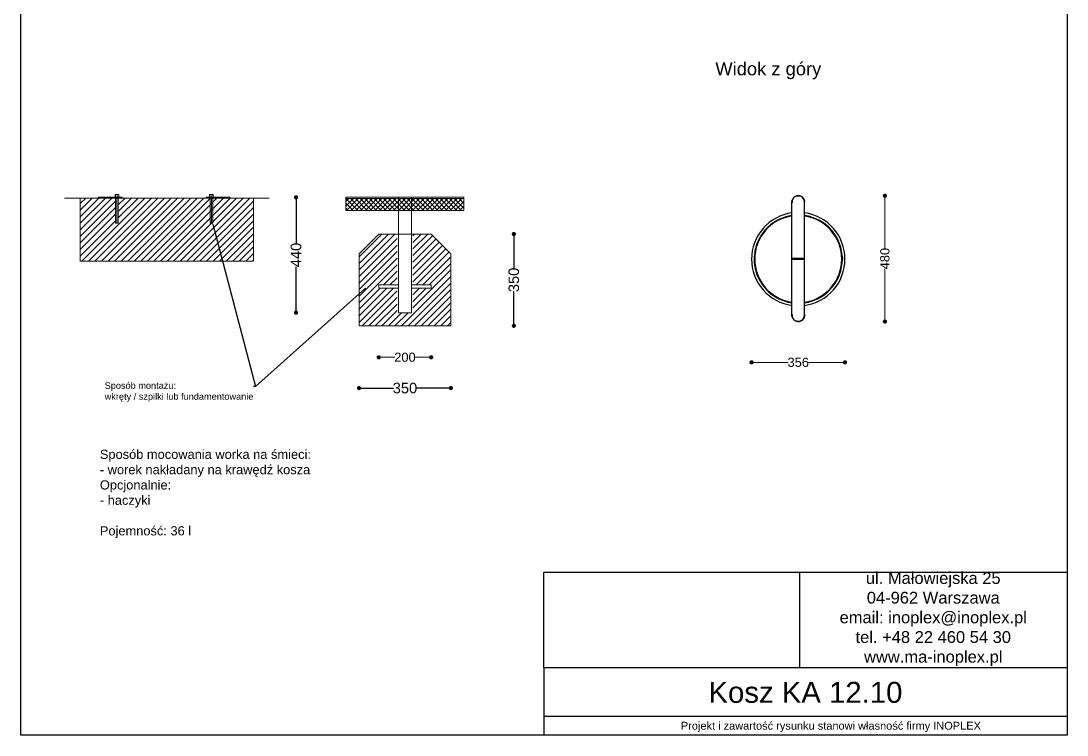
# Model space of a CAD drawing. Header units: millimetres. Extents: x 12069 to 16055, y 15847 to 21295.
# Drawn here: x 12069 to 16055, y 15847 to 18571 of the extents above; entities that cross this region are included whole.
import ezdxf
from ezdxf import colors
from ezdxf.entities.mleader import LeaderData, LeaderLine
from ezdxf.math import Vec2, Vec3

# ---------------------------------------------------------------- set-up
doc = ezdxf.new("R2010")
doc.units = ezdxf.units.MM
doc.header["$LTSCALE"] = 3
doc.layers.add('DomyÅ›lny', color=7, linetype='Continuous')
doc.layers.add('Krawędzie widoczneARTUR', color=7, linetype='Continuous', lineweight=50)
doc.layers.add('stal', color=7, linetype='Continuous', lineweight=20)
doc.styles.get("Standard").update_dxf_attribs({"font": 'arial.ttf'})
doc.dimstyles.new('MATEUSZ', dxfattribs={"dimtxt": 35, "dimasz": 16, "dimexe": 0.18, "dimexo": 0.0625, "dimgap": 0.09, "dimtad": 0, "dimdec": 0, "dimdsep": 46, "dimtxsty": 'Standard', "dimblk": 'DOT', "dimcen": 0.09, "dimse1": 1, "dimse2": 1, "dimadec": 0, "dimazin": 0, "dimtfac": 1, "dimtdec": 0, "dimtofl": 0, "dimtmove": 0, "dimatfit": 3, "dimfxl": 1, "dimtolj": 1, "dimtzin": 0, "dimlwd": 9, "dimlwe": 9, "dimarcsym": 0})
doc.dimstyles.get("Standard").update_dxf_attribs({"dimtxt": 0.18, "dimasz": 0.18, "dimexe": 0.18, "dimexo": 0.0625, "dimgap": 0.09, "dimtad": 0, "dimtih": 1, "dimtoh": 1, "dimdec": 4, "dimzin": 0, "dimdsep": 46, "dimtxsty": 'Standard', "dimcen": 0.09, "dimadec": 0, "dimazin": 0, "dimtfac": 1, "dimtdec": 4, "dimtofl": 0, "dimtmove": 0, "dimatfit": 3, "dimfxl": 1, "dimtolj": 1, "dimtzin": 0, "dimarcsym": 0})
picture_1 = doc.add_image_def('image1.png', size_in_pixel=(179, 67))

# ---------------------------------------------------------------- blocks, each defined once
blk = doc.blocks.new('_Dot')
at = {"color": 0, "linetype": 'ByBlock', "lineweight": -2}
blk.add_line((-0.5, 0), (-1, 0), dxfattribs=at)
at = {"color": 0, "linetype": 'ByBlock', "const_width": 0.5}
blk.add_lwpolyline([(-0.25, 0, 1), (0.25, 0, 1)], format="xyb", close=True, dxfattribs=at)
blk = doc.blocks.new('*D15')
at = {"color": 0, "lineweight": -2, "transparency": 16777216}
for p, q in [((13372.9, 17170.9), (13487.7, 17170.9)), ((13690.9, 17170.9), (13576, 17170.9))]:
    blk.add_line(p, q, dxfattribs=at)
at = {"layer": 'Defpoints', "color": 0, "transparency": 16777216}
for p in [(13356.9, 17408.4), (13706.9, 17408.4), (13706.9, 17170.9)]:
    blk.add_point(p, dxfattribs=at)
at = {"color": 0, "lineweight": -2, "transparency": 16777216, "xscale": 16, "yscale": 16, "zscale": 16, "rotation": 180}
blk.add_blockref('_Dot', (13356.9, 17170.9), dxfattribs=at)
at = {"color": 0, "lineweight": -2, "transparency": 16777216, "xscale": 16, "yscale": 16, "zscale": 16}
blk.add_blockref('_Dot', (13706.9, 17170.9), dxfattribs=at)
at = {"color": 0, "lineweight": 15, "transparency": 16777216, "insert": (13531.9, 17170.9), "char_height": 40, "attachment_point": 5}
blk.add_mtext('\\A1;350', dxfattribs=at)
blk = doc.blocks.new('*D16')
at = {"color": 0, "lineweight": -2, "transparency": 16777216}
for p, q in [((13946.9, 17742.4), (13946.9, 17627.6)), ((13946.9, 17424.4), (13946.9, 17539.2))]:
    blk.add_line(p, q, dxfattribs=at)
at = {"layer": 'Defpoints', "color": 0, "transparency": 16777216}
for p in [(13946.9, 17758.4), (13946.9, 17758.4), (13706.9, 17408.4)]:
    blk.add_point(p, dxfattribs=at)
at = {"color": 0, "lineweight": -2, "transparency": 16777216, "xscale": 16, "yscale": 16, "zscale": 16}
for p, rotation in [((13946.9, 17758.4), 90), ((13946.9, 17408.4), 270)]:
    blk.add_blockref('_Dot', p, dxfattribs=dict(at, rotation=rotation))
at = {"color": 0, "lineweight": 15, "transparency": 16777216, "insert": (13946.9, 17583.4), "char_height": 40, "attachment_point": 5, "rotation": 90}
blk.add_mtext('\\A1;350', dxfattribs=at)
blk = doc.blocks.new('*D17')
at = {"color": 0, "lineweight": -2, "transparency": 16777216}
for p, q in [((13116.9, 17882.4), (13116.9, 17723.5)), ((13116.9, 17474.4), (13116.9, 17633.4))]:
    blk.add_line(p, q, dxfattribs=at)
at = {"layer": 'Defpoints', "color": 0, "transparency": 16777216}
for p in [(13556.9, 17898.4), (13116.9, 17458.4), (13554.4, 17458.4)]:
    blk.add_point(p, dxfattribs=at)
at = {"color": 0, "lineweight": -2, "transparency": 16777216, "xscale": 16, "yscale": 16, "zscale": 16}
for p, rotation in [((13116.9, 17898.4), 90), ((13116.9, 17458.4), 270)]:
    blk.add_blockref('_Dot', p, dxfattribs=dict(at, rotation=rotation))
at = {"color": 0, "lineweight": 15, "transparency": 16777216, "insert": (13116.9, 17678.4), "char_height": 40, "attachment_point": 5, "rotation": 90}
blk.add_mtext('\\A1;440', dxfattribs=at)
blk = doc.blocks.new('*D18')
at = {"color": 0, "lineweight": 9, "transparency": 16777216}
for p, q in [((13447.9, 17288.4), (13492.9, 17288.4)), ((13615.9, 17288.4), (13570.8, 17288.4))]:
    blk.add_line(p, q, dxfattribs=at)
at = {"layer": 'Defpoints', "color": 0, "transparency": 16777216}
for p in [(13431.9, 17552.4), (13631.9, 17552.4), (13631.9, 17288.4)]:
    blk.add_point(p, dxfattribs=at)
at = {"color": 0, "lineweight": 9, "transparency": 16777216, "xscale": 16, "yscale": 16, "zscale": 16, "rotation": 180}
blk.add_blockref('_Dot', (13431.9, 17288.4), dxfattribs=at)
at = {"color": 0, "lineweight": 9, "transparency": 16777216, "xscale": 16, "yscale": 16, "zscale": 16}
blk.add_blockref('_Dot', (13631.9, 17288.4), dxfattribs=at)
at = {"color": 0, "transparency": 16777216, "insert": (13531.9, 17288.4), "char_height": 35, "attachment_point": 5}
blk.add_mtext('\\A1;200', dxfattribs=at)
blk = doc.blocks.new('*D22')
at = {"color": 0, "lineweight": 9, "transparency": 16777216}
for p, q in [((15360.8, 17888.6), (15360.8, 17704.1)), ((15360.8, 17440.8), (15360.8, 17625.3))]:
    blk.add_line(p, q, dxfattribs=at)
at = {"layer": 'Defpoints', "color": 0, "transparency": 16777216}
for p in [(15033, 17904.6), (15033, 17424.8), (15360.8, 17424.8)]:
    blk.add_point(p, dxfattribs=at)
at = {"color": 0, "lineweight": 9, "transparency": 16777216, "xscale": 16, "yscale": 16, "zscale": 16}
for p, rotation in [((15360.8, 17904.6), 90), ((15360.8, 17424.8), 270)]:
    blk.add_blockref('_Dot', p, dxfattribs=dict(at, rotation=rotation))
at = {"color": 0, "transparency": 16777216, "insert": (15360.8, 17664.7), "char_height": 35, "attachment_point": 5, "rotation": 90}
blk.add_mtext('\\A1;480', dxfattribs=at)
blk = doc.blocks.new('*D23')
at = {"color": 0, "lineweight": 9, "transparency": 16777216}
for p, q in [((14868.7, 17269), (14992, 17269)), ((15192.7, 17269), (15069.4, 17269))]:
    blk.add_line(p, q, dxfattribs=at)
at = {"layer": 'Defpoints', "color": 0, "transparency": 16777216}
for p in [(14852.7, 17662.7), (15208.7, 17662.7), (14852.7, 17269)]:
    blk.add_point(p, dxfattribs=at)
at = {"color": 0, "lineweight": 9, "transparency": 16777216, "xscale": 16, "yscale": 16, "zscale": 16, "rotation": 180}
blk.add_blockref('_Dot', (14852.7, 17269), dxfattribs=at)
at = {"color": 0, "lineweight": 9, "transparency": 16777216, "xscale": 16, "yscale": 16, "zscale": 16}
blk.add_blockref('_Dot', (15208.7, 17269), dxfattribs=at)
at = {"color": 0, "transparency": 16777216, "insert": (15030.7, 17269), "char_height": 35, "attachment_point": 5}
blk.add_mtext('\\A1;356', dxfattribs=at)

msp = doc.modelspace()

# ---------------------------------------------------------------- hatches: boundary and pattern name
at = {"lineweight": 9}
h = msp.add_hatch(dxfattribs=at)
h.set_pattern_fill('JIS_WOOD', color=256, scale=25)
h.set_pattern_definition([(45, (9852.543, 15932.447), (-12.5, 12.5), [])])
h.paths.add_polyline_path([(12809.1, 17895.4), (12794.4, 17895.4), (12454.4, 17895.4), (12439.7, 17895.4), (12439.7, 17799.4), (12429.4, 17799.4), (12429.4, 17895.4), (12374.4, 17895.4), (12294.4, 17895.4), (12294.4, 17655.4), (12954.4, 17655.4), (12954.4, 17895.4), (12874.4, 17895.4), (12819.4, 17895.4), (12819.4, 17895.5), (12809.1, 17895.4)])
h = msp.add_hatch(dxfattribs=at)
h.set_pattern_fill('ANSI37', color=256, scale=4)
h.set_pattern_definition([(45, (11417.766, 15741.467), (-8.980256, 8.980256), []), (135, (11417.766, 15741.467), (-8.980256, -8.980256), [])])
h.paths.add_polyline_path([(13506.9, 17893.4), (13306.9, 17893.4), (13306.9, 17848.4), (13506.9, 17848.4)])
h.paths.add_polyline_path([(13556.9, 17893.4), (13506.9, 17893.4), (13506.9, 17848.4), (13556.9, 17848.4)])
h.paths.add_polyline_path([(13756.9, 17893.4), (13556.9, 17893.4), (13556.9, 17848.4), (13756.9, 17848.4)])
h = msp.add_hatch(dxfattribs=at)
h.set_pattern_fill('JIS_WOOD', color=256, scale=25)
h.set_pattern_definition([(45, (-3487.147, 5327.442), (-12.5, 12.5), [])])
h.paths.add_polyline_path([(13501.9, 17758.4), (13431.9, 17758.4), (13356.9, 17683.4), (13356.9, 17408.4), (13556.9, 17408.4), (13706.9, 17408.4), (13706.9, 17683.4), (13631.9, 17758.4), (13561.9, 17758.4), (13561.9, 17564.4), (13631.9, 17564.4), (13631.9, 17552.4), (13561.9, 17552.4), (13561.9, 17458.4), (13501.9, 17458.4), (13501.9, 17552.4), (13431.9, 17552.4), (13431.9, 17564.4), (13501.9, 17564.4)])

# ---------------------------------------------------------------- linework, layer by layer
for p, q in [((12374.4, 17895.4), (12234.4, 17895.4)), ((12374.4, 17895.4), (12294.4, 17895.4)), ((12294.4, 17895.4), (12294.4, 17655.4)), ((12414.4, 17898.4), (12364.4, 17898.4)), ((12364.4, 17898.4), (12364.4, 17895.4)), ((12374.4, 17898.4), (12414.4, 17898.4)), ((12374.4, 17898.4), (12454.4, 17898.4)), ((12454.4, 17895.4), (12374.4, 17895.4)), ((12454.4, 17898.4), (12454.4, 17895.4)), ((12454.4, 17898.4), (12454.4, 17895.4)), ((12454.4, 17895.4), (12794.4, 17895.4)), ((12814.4, 17898.4), (12774.4, 17898.4)), ((12774.4, 17898.4), (12774.4, 17895.4)), ((12864.4, 17898.4), (12784.4, 17898.4)), ((12784.4, 17895.4), (12864.4, 17895.4)), ((12854.4, 17898.4), (12804.4, 17898.4)), ((12824.4, 17898.4), (12864.4, 17898.4)), ((12864.4, 17895.4), (12864.4, 17898.4)), ((12864.4, 17895.4), (13014.4, 17895.4)), ((12874.4, 17895.4), (12954.4, 17895.4)), ((12954.4, 17895.4), (12954.4, 17655.4)), ((13506.9, 17898.4), (13306.9, 17898.4)), ((13306.9, 17898.4), (13306.9, 17848.4)), ((13306.9, 17898.4), (13306.9, 17893.4)), ((13306.9, 17893.4), (13756.9, 17893.4)), ((13561.9, 17898.4), (13501.9, 17898.4)), ((13556.9, 17898.4), (13506.9, 17898.4)), ((13506.9, 17898.4), (13556.9, 17898.4)), ((13506.9, 17898.4), (13506.9, 17458.4)), ((13556.9, 17898.4), (13756.9, 17898.4)), ((13556.9, 17898.4), (13556.9, 17458.4)), ((13756.9, 17898.4), (13756.9, 17848.4)), ((13306.9, 17848.4), (13756.9, 17848.4)), ((13356.9, 17683.4), (13431.9, 17758.4)), ((13631.9, 17758.4), (13431.9, 17758.4)), ((13706.9, 17683.4), (13631.9, 17758.4)), ((13356.9, 17683.4), (13356.9, 17408.4)), ((13706.9, 17408.4), (13706.9, 17683.4)), ((12293.3, 17655.4), (12954.4, 17655.4)), ((13356.9, 17408.4), (13556.9, 17408.4)), ((13556.9, 17408.4), (13706.9, 17408.4))]:
    msp.add_line(p, q, dxfattribs=at)
at = {"lineweight": 15}
msp.add_line((12963, 17176.8), (13381.9, 17552.4), dxfattribs=at)
for p, q in [((14061.2, 16104.6), (14061.2, 16469.2)), ((14255, 16469.2), (16055.1, 16469.2)), ((16055.1, 16469.2), (16055.1, 16104.6)), ((14061.2, 16104.6), (14061.2, 15847.5)), ((16055.1, 16104.6), (14255, 16104.6)), ((16054.8, 15918), (14061.2, 15918))]:
    msp.add_line(p, q)
msp.add_lwpolyline([(12068.5, 21295), (16055.1, 21295), (16055.1, 15847.5), (12068.5, 15847.5)], close=True)
at = {"layer": 'DomyÅ›lny'}
for p, q in [((15006.7, 17662.7), (15006.7, 17666.7)), ((15054.7, 17662.7), (15054.7, 17666.7))]:
    msp.add_line(p, q, dxfattribs=at)
for points in [[(15054.7, 17880.7, 0), (15054.5, 17883.2, 0), (15054.2, 17885.7, 0), (15053.5, 17888.1, 0), (15052.6, 17890.4, 0), (15051.5, 17892.6, 0), (15050.2, 17894.7, 0), (15048.6, 17896.6, 0), (15046.9, 17898.3, 0), (15045.1, 17899.9, 0), (15043, 17901.3, 0), (15040.9, 17902.4, 0), (15038.7, 17903.3, 0), (15036.4, 17904, 0), (15034.1, 17904.4, 0), (15031.7, 17904.7, 0), (15029.2, 17904.6, 0), (15026.8, 17904.4, 0), (15024.3, 17903.8, 0), (15022, 17903, 0), (15019.7, 17902, 0), (15017.6, 17900.8, 0), (15015.6, 17899.4, 0), (15013.8, 17897.7, 0), (15012.2, 17895.9, 0), (15010.7, 17894, 0), (15009.5, 17891.9, 0), (15008.4, 17889.7, 0), (15007.6, 17887.4, 0), (15007.1, 17885.1, 0), (15006.8, 17882.7, 0), (15006.7, 17880.3, 0), (15006.9, 17877.8, 0)], [(15006.7, 17880.7, 0), (15006.8, 17883, 0), (15007.1, 17885.3, 0), (15007.7, 17887.6, 0), (15008.5, 17889.8, 0), (15009.5, 17892, 0), (15010.8, 17894.1, 0), (15012.2, 17896, 0), (15013.8, 17897.7, 0), (15015.5, 17899.3, 0), (15017.4, 17900.7, 0), (15019.4, 17901.9, 0), (15021.5, 17902.9, 0), (15023.7, 17903.6, 0), (15026, 17904.2, 0), (15028.3, 17904.6, 0), (15030.6, 17904.7, 0), (15033, 17904.6, 0), (15035.4, 17904.2, 0), (15037.7, 17903.6, 0), (15039.9, 17902.8, 0), (15042.1, 17901.8, 0), (15044.2, 17900.5, 0), (15046, 17899.1, 0), (15047.8, 17897.5, 0), (15049.4, 17895.7, 0), (15050.7, 17893.9, 0), (15051.9, 17891.8, 0), (15052.9, 17889.7, 0), (15053.7, 17887.5, 0), (15054.2, 17885.3, 0), (15054.6, 17883, 0), (15054.7, 17880.7, 0)], [(15006.7, 17666.7, 0), (15006.7, 17880.7, 0)], [(15054.5, 17878, 0), (15054.7, 17880.7, 0)], [(15054.7, 17666.7, 0), (15054.7, 17880.7, 0)], [(15006.7, 17839.1, 0), (14991, 17836.2, 0), (14975.6, 17831.9, 0), (14960.6, 17826.3, 0), (14946.3, 17819.4, 0), (14932.6, 17811.2, 0), (14919.6, 17801.8, 0), (14907.6, 17791.3, 0), (14896.6, 17779.7, 0), (14886.6, 17767.3, 0), (14877.9, 17753.9, 0), (14870.3, 17739.9, 0), (14864, 17725.2, 0), (14859.1, 17710, 0), (14855.5, 17694.4, 0), (14853.4, 17678.6, 0), (14852.7, 17662.7, 0), (14853.4, 17646.7, 0), (14855.5, 17630.9, 0), (14859.1, 17615.3, 0), (14864, 17600.2, 0), (14870.3, 17585.5, 0), (14877.9, 17571.4, 0), (14886.6, 17558.1, 0), (14896.6, 17545.6, 0), (14907.6, 17534.1, 0), (14919.6, 17523.6, 0), (14932.6, 17514.2, 0), (14946.3, 17506, 0), (14960.6, 17499, 0), (14975.6, 17493.4, 0), (14991, 17489.2, 0), (15006.7, 17486.3, 0)], [(15006.7, 17829, 0), (14992, 17826.2, 0), (14977.6, 17822.1, 0), (14963.6, 17816.7, 0), (14950.1, 17810.1, 0), (14937.3, 17802.3, 0), (14925.2, 17793.5, 0), (14914, 17783.5, 0), (14903.7, 17772.7, 0), (14894.4, 17760.9, 0), (14886.2, 17748.4, 0), (14879.1, 17735.2, 0), (14873.3, 17721.4, 0), (14868.7, 17707.1, 0), (14865.3, 17692.5, 0), (14863.4, 17677.6, 0), (14862.7, 17662.7, 0), (14863.4, 17647.7, 0), (14865.3, 17632.9, 0), (14868.7, 17618.2, 0), (14873.3, 17604, 0), (14879.1, 17590.2, 0), (14886.2, 17577, 0), (14894.4, 17564.4, 0), (14903.7, 17552.7, 0), (14914, 17541.8, 0), (14925.2, 17531.9, 0), (14937.3, 17523, 0), (14950.1, 17515.3, 0), (14963.6, 17508.7, 0), (14977.6, 17503.3, 0), (14992, 17499.2, 0), (15006.7, 17496.4, 0)], [(15006.7, 17829, 0), (14992, 17826.2, 0), (14977.6, 17822.1, 0), (14963.6, 17816.7, 0), (14950.1, 17810.1, 0), (14937.3, 17802.3, 0), (14925.2, 17793.5, 0), (14914, 17783.5, 0), (14903.7, 17772.7, 0), (14894.4, 17760.9, 0), (14886.2, 17748.4, 0), (14879.1, 17735.2, 0), (14873.3, 17721.4, 0), (14868.7, 17707.1, 0), (14865.3, 17692.5, 0), (14863.4, 17677.6, 0), (14862.7, 17662.7, 0), (14863.4, 17647.7, 0), (14865.3, 17632.9, 0), (14868.7, 17618.2, 0), (14873.3, 17604, 0), (14879.1, 17590.2, 0), (14886.2, 17577, 0), (14894.4, 17564.4, 0), (14903.7, 17552.7, 0), (14914, 17541.8, 0), (14925.2, 17531.9, 0), (14937.3, 17523, 0), (14950.1, 17515.3, 0), (14963.6, 17508.7, 0), (14977.6, 17503.3, 0), (14992, 17499.2, 0), (15006.7, 17496.4, 0)], [(15006.7, 17829, 0), (14992, 17826.2, 0), (14977.6, 17822.1, 0), (14963.6, 17816.7, 0), (14950.1, 17810.1, 0), (14937.3, 17802.3, 0), (14925.2, 17793.5, 0), (14914, 17783.5, 0), (14903.7, 17772.7, 0), (14894.4, 17760.9, 0), (14886.2, 17748.4, 0), (14879.1, 17735.2, 0), (14873.3, 17721.4, 0), (14868.7, 17707.1, 0), (14865.3, 17692.5, 0), (14863.4, 17677.6, 0), (14862.7, 17662.7, 0), (14863.4, 17647.7, 0), (14865.3, 17632.9, 0), (14868.7, 17618.2, 0), (14873.3, 17604, 0), (14879.1, 17590.2, 0), (14886.2, 17577, 0), (14894.4, 17564.4, 0), (14903.7, 17552.7, 0), (14914, 17541.8, 0), (14925.2, 17531.9, 0), (14937.3, 17523, 0), (14950.1, 17515.3, 0), (14963.6, 17508.7, 0), (14977.6, 17503.3, 0), (14992, 17499.2, 0), (15006.7, 17496.4, 0)], [(15006.7, 17826.9, 0), (14992.2, 17824.1, 0), (14977.9, 17820.1, 0), (14964.1, 17814.8, 0), (14950.9, 17808.2, 0), (14938.2, 17800.6, 0), (14926.3, 17791.8, 0), (14915.3, 17782, 0), (14905.1, 17771.2, 0), (14895.9, 17759.6, 0), (14887.8, 17747.3, 0), (14880.9, 17734.2, 0), (14875.1, 17720.6, 0), (14870.6, 17706.5, 0), (14867.3, 17692.1, 0), (14865.3, 17677.4, 0), (14864.7, 17662.7, 0), (14865.3, 17647.9, 0), (14867.3, 17633.3, 0), (14870.6, 17618.8, 0), (14875.1, 17604.8, 0), (14880.9, 17591.1, 0), (14887.8, 17578.1, 0), (14895.9, 17565.7, 0), (14905.1, 17554.1, 0), (14915.3, 17543.4, 0), (14926.3, 17533.6, 0), (14938.2, 17524.8, 0), (14950.9, 17517.1, 0), (14964.1, 17510.6, 0), (14977.9, 17505.3, 0), (14992.2, 17501.2, 0), (15006.7, 17498.4, 0)], [(15006.7, 17829, 0), (14982.7, 17823.7, 0)], [(15054.7, 17486.3, 0), (15070.4, 17489.2, 0), (15085.8, 17493.4, 0), (15100.7, 17499, 0), (15115.1, 17506, 0), (15128.8, 17514.2, 0), (15141.7, 17523.6, 0), (15153.7, 17534.1, 0), (15164.8, 17545.6, 0), (15174.7, 17558.1, 0), (15183.5, 17571.4, 0), (15191.1, 17585.5, 0), (15197.3, 17600.2, 0), (15202.3, 17615.3, 0), (15205.8, 17630.9, 0), (15208, 17646.7, 0), (15208.7, 17662.7, 0), (15208, 17678.6, 0), (15205.8, 17694.4, 0), (15202.3, 17710, 0), (15197.3, 17725.2, 0), (15191.1, 17739.9, 0), (15183.5, 17753.9, 0), (15174.7, 17767.3, 0), (15164.8, 17779.7, 0), (15153.7, 17791.3, 0), (15141.7, 17801.8, 0), (15128.8, 17811.2, 0), (15115.1, 17819.4, 0), (15100.7, 17826.3, 0), (15085.8, 17831.9, 0), (15070.4, 17836.2, 0), (15054.7, 17839.1, 0)], [(15198.7, 17662.7, 0), (15198, 17677.6, 0), (15196, 17692.5, 0), (15192.7, 17707.1, 0), (15188.1, 17721.4, 0), (15182.2, 17735.2, 0), (15175.2, 17748.4, 0), (15167, 17760.9, 0), (15157.7, 17772.7, 0), (15147.4, 17783.5, 0), (15136.1, 17793.5, 0), (15124.1, 17802.3, 0), (15111.3, 17810.1, 0), (15097.8, 17816.7, 0), (15083.8, 17822.1, 0), (15069.4, 17826.2, 0), (15054.7, 17829, 0)], [(15198.7, 17662.7, 0), (15198, 17677.6, 0), (15196, 17692.5, 0), (15192.7, 17707.1, 0), (15188.1, 17721.4, 0), (15182.2, 17735.2, 0), (15175.2, 17748.4, 0), (15167, 17760.9, 0), (15157.7, 17772.7, 0), (15147.4, 17783.5, 0), (15136.1, 17793.5, 0), (15124.1, 17802.3, 0), (15111.3, 17810.1, 0), (15097.8, 17816.7, 0), (15083.8, 17822.1, 0), (15069.4, 17826.2, 0), (15054.7, 17829, 0)], [(15078.7, 17823.7, 0), (15054.7, 17829, 0)], [(15054.7, 17496.4, 0), (15069.4, 17499.2, 0), (15083.8, 17503.3, 0), (15097.8, 17508.7, 0), (15111.3, 17515.3, 0), (15124.1, 17523, 0), (15136.1, 17531.9, 0), (15147.4, 17541.8, 0), (15157.7, 17552.7, 0), (15167, 17564.4, 0), (15175.2, 17577, 0), (15182.2, 17590.2, 0), (15188.1, 17604, 0), (15192.7, 17618.2, 0), (15196, 17632.9, 0), (15198, 17647.7, 0), (15198.7, 17662.7, 0), (15198, 17677.6, 0), (15196, 17692.5, 0), (15192.7, 17707.1, 0), (15188.1, 17721.4, 0), (15182.2, 17735.2, 0), (15175.2, 17748.4, 0), (15167, 17760.9, 0), (15157.7, 17772.7, 0), (15147.4, 17783.5, 0), (15136.1, 17793.5, 0), (15124.1, 17802.3, 0), (15111.3, 17810.1, 0), (15097.8, 17816.7, 0), (15083.8, 17822.1, 0), (15069.4, 17826.2, 0), (15054.7, 17829, 0)], [(15196.7, 17662.7, 0), (15196, 17677.4, 0), (15194.1, 17692.1, 0), (15190.8, 17706.5, 0), (15186.2, 17720.6, 0), (15180.5, 17734.2, 0), (15173.5, 17747.3, 0), (15165.4, 17759.6, 0), (15156.3, 17771.2, 0), (15146.1, 17782, 0), (15135, 17791.8, 0), (15123.1, 17800.6, 0), (15110.5, 17808.2, 0), (15097.2, 17814.8, 0), (15083.4, 17820.1, 0), (15069.2, 17824.1, 0), (15054.7, 17826.9, 0)], [(14934.7, 17800.6, 0), (14915.7, 17785.2, 0), (14899.2, 17767.3, 0), (14885.5, 17747.2, 0), (14874.9, 17725.5, 0)], [(15186.5, 17725.5, 0), (15175.7, 17747.4, 0), (15161.9, 17767.5, 0), (15145.4, 17785.4, 0), (15126.6, 17800.6, 0)], [(14863, 17673.6, 0), (14863.2, 17649.4, 0), (14866.9, 17625.3, 0), (14874, 17602, 0), (14884.4, 17580.1, 0)], [(15006.7, 17666.7, 0), (15006.7, 17666.7, 0), (15006.7, 17666.7, 0), (15006.7, 17666.7, 0), (15006.7, 17666.7, 0), (15006.7, 17666.7, 0), (15006.7, 17666.7, 0), (15006.7, 17666.7, 0), (15006.7, 17666.7, 0), (15006.7, 17666.7, 0), (15006.7, 17666.7, 0), (15006.7, 17666.7, 0), (15006.7, 17666.7, 0), (15006.9, 17666.7, 0), (15007.4, 17666.7, 0), (15009.6, 17666.7, 0), (15030.1, 17666.7, 0), (15047.4, 17666.7, 0), (15052.9, 17666.7, 0), (15054.3, 17666.7, 0), (15054.6, 17666.7, 0), (15054.7, 17666.7, 0), (15054.7, 17666.7, 0), (15054.7, 17666.7, 0), (15054.7, 17666.7, 0), (15054.7, 17666.7, 0), (15054.7, 17666.7, 0), (15054.7, 17666.7, 0), (15054.7, 17666.7, 0), (15054.7, 17666.7, 0), (15054.7, 17666.7, 0), (15054.7, 17666.7, 0), (15054.7, 17666.7, 0), (15054.7, 17666.7, 0)], [(15006.7, 17662.7, 0), (15006.7, 17662.7, 0), (15006.7, 17662.7, 0), (15006.7, 17662.7, 0), (15006.7, 17662.7, 0), (15006.7, 17662.7, 0), (15006.7, 17662.7, 0), (15006.7, 17662.7, 0), (15006.7, 17662.7, 0), (15006.7, 17662.7, 0), (15006.7, 17662.7, 0), (15006.7, 17662.7, 0), (15006.7, 17662.7, 0), (15006.9, 17662.7, 0), (15007.4, 17662.7, 0), (15009.6, 17662.7, 0), (15030.1, 17662.7, 0), (15047.4, 17662.7, 0), (15052.9, 17662.7, 0), (15054.3, 17662.7, 0), (15054.6, 17662.7, 0), (15054.7, 17662.7, 0), (15054.7, 17662.7, 0), (15054.7, 17662.7, 0), (15054.7, 17662.7, 0), (15054.7, 17662.7, 0), (15054.7, 17662.7, 0), (15054.7, 17662.7, 0), (15054.7, 17662.7, 0), (15054.7, 17662.7, 0), (15054.7, 17662.7, 0), (15054.7, 17662.7, 0), (15054.7, 17662.7, 0), (15054.7, 17662.7, 0)], [(15006.7, 17448.7, 0), (15006.7, 17448.7, 0), (15006.7, 17448.7, 0), (15006.7, 17448.7, 0), (15006.7, 17448.7, 0), (15006.7, 17448.8, 0), (15006.7, 17449.5, 0), (15006.7, 17452.2, 0), (15006.7, 17482.7, 0), (15006.7, 17662.7, 0)], [(15054.7, 17496.4, 0), (15069.4, 17499.2, 0), (15083.8, 17503.3, 0), (15097.8, 17508.7, 0), (15111.3, 17515.3, 0), (15124.1, 17523, 0), (15136.1, 17531.9, 0), (15147.4, 17541.8, 0), (15157.7, 17552.7, 0), (15167, 17564.4, 0), (15175.2, 17577, 0), (15182.2, 17590.2, 0), (15188.1, 17604, 0), (15192.7, 17618.2, 0), (15196, 17632.9, 0), (15198, 17647.7, 0), (15198.7, 17662.7, 0)], [(15054.7, 17496.4, 0), (15069.4, 17499.2, 0), (15083.8, 17503.3, 0), (15097.8, 17508.7, 0), (15111.3, 17515.3, 0), (15124.1, 17523, 0), (15136.1, 17531.9, 0), (15147.4, 17541.8, 0), (15157.7, 17552.7, 0), (15167, 17564.4, 0), (15175.2, 17577, 0), (15182.2, 17590.2, 0), (15188.1, 17604, 0), (15192.7, 17618.2, 0), (15196, 17632.9, 0), (15198, 17647.7, 0), (15198.7, 17662.7, 0)], [(15054.7, 17498.4, 0), (15069.2, 17501.2, 0), (15083.4, 17505.3, 0), (15097.2, 17510.6, 0), (15110.5, 17517.1, 0), (15123.1, 17524.8, 0), (15135, 17533.6, 0), (15146.1, 17543.4, 0), (15156.3, 17554.1, 0), (15165.4, 17565.7, 0), (15173.5, 17578.1, 0), (15180.5, 17591.1, 0), (15186.2, 17604.8, 0), (15190.8, 17618.8, 0), (15194.1, 17633.3, 0), (15196, 17647.9, 0), (15196.7, 17662.7, 0)], [(15054.7, 17448.7, 0), (15054.7, 17448.7, 0), (15054.7, 17448.7, 0), (15054.7, 17448.7, 0), (15054.7, 17448.7, 0), (15054.7, 17448.7, 0), (15054.7, 17448.7, 0), (15054.7, 17448.7, 0), (15054.7, 17448.7, 0), (15054.7, 17448.7, 0), (15054.7, 17448.7, 0), (15054.7, 17448.7, 0), (15054.7, 17448.8, 0), (15054.7, 17449, 0), (15054.7, 17450.2, 0), (15054.7, 17454.9, 0), (15054.7, 17475.1, 0), (15054.7, 17662.7, 0)], [(15177, 17580.1, 0), (15186.4, 17599.5, 0), (15193.2, 17620, 0), (15197.3, 17641.2, 0), (15198.7, 17662.7, 0)], [(15198.3, 17673.6, 0), (15198.7, 17662.7, 0)], [(14917.6, 17538.4, 0), (14936.7, 17523.4, 0), (14957.9, 17511.3, 0), (14980.5, 17502.4, 0), (15004.1, 17496.8, 0)], [(15057.3, 17496.8, 0), (15081, 17502.4, 0), (15103.7, 17511.4, 0), (15124.7, 17523.5, 0), (15143.8, 17538.4, 0)], [(15054.7, 17448.7, 0), (15054.5, 17446.2, 0), (15054.2, 17443.7, 0), (15053.5, 17441.3, 0), (15052.6, 17438.9, 0), (15051.5, 17436.7, 0), (15050.2, 17434.7, 0), (15048.6, 17432.8, 0), (15046.9, 17431, 0), (15045.1, 17429.5, 0), (15043, 17428.1, 0), (15040.9, 17427, 0), (15038.7, 17426.1, 0), (15036.4, 17425.4, 0), (15034.1, 17424.9, 0), (15031.7, 17424.7, 0), (15029.2, 17424.7, 0), (15026.8, 17425, 0), (15024.3, 17425.5, 0), (15022, 17426.3, 0), (15019.7, 17427.3, 0), (15017.6, 17428.6, 0), (15015.6, 17430, 0), (15013.8, 17431.6, 0), (15012.2, 17433.4, 0), (15010.7, 17435.4, 0), (15009.5, 17437.5, 0), (15008.4, 17439.7, 0), (15007.6, 17441.9, 0), (15007.1, 17444.3, 0), (15006.8, 17446.6, 0), (15006.7, 17449, 0), (15006.9, 17451.5, 0)], [(15054.7, 17448.7, 0), (15054.6, 17446.4, 0), (15054.2, 17444.1, 0), (15053.7, 17441.8, 0), (15052.9, 17439.6, 0), (15051.9, 17437.5, 0), (15050.7, 17435.5, 0), (15049.4, 17433.6, 0), (15047.8, 17431.9, 0), (15046, 17430.2, 0), (15044.2, 17428.8, 0), (15042.1, 17427.6, 0), (15039.9, 17426.5, 0), (15037.7, 17425.7, 0), (15035.4, 17425.1, 0), (15033, 17424.8, 0), (15030.6, 17424.7, 0), (15028.3, 17424.8, 0), (15026, 17425.1, 0), (15023.7, 17425.7, 0), (15021.5, 17426.5, 0), (15019.4, 17427.5, 0), (15017.4, 17428.7, 0), (15015.5, 17430.1, 0), (15013.8, 17431.6, 0), (15012.2, 17433.4, 0), (15010.8, 17435.3, 0), (15009.5, 17437.3, 0), (15008.5, 17439.5, 0), (15007.7, 17441.8, 0), (15007.1, 17444.1, 0), (15006.8, 17446.3, 0), (15006.7, 17448.7, 0)], [(15054.5, 17451.4, 0), (15054.7, 17448.7, 0)]]:
    msp.add_polyline3d(points, dxfattribs=at)
for centre, start, end in [((15030.7, 17880.7), 0, 186.4374), ((15030.7, 17880.7), 353.1797, 0), ((15030.7, 17448.7), 173.5626, 0), ((15030.7, 17448.7), 0, 6.8202)]:
    msp.add_arc(centre, 24, start, end, dxfattribs=at)
at = {"layer": 'Krawędzie widoczneARTUR', "lineweight": 9}
for p, q in [((12427.6, 17900.2), (12427.6, 17907.1)), ((12428.3, 17909.6), (12440.3, 17909.6)), ((12428.7, 17900.2), (12428.7, 17907.1)), ((12435.7, 17900.2), (12435.7, 17907.1)), ((12440.3, 17909.6), (12440.8, 17909.6)), ((12441.6, 17900.2), (12441.6, 17907.1)), ((12787.1, 17900.2), (12787.1, 17907.1)), ((12788.4, 17909.6), (12787.9, 17909.6)), ((12800.4, 17909.6), (12788.4, 17909.6)), ((12793, 17900.2), (12793, 17907.1)), ((12800, 17900.2), (12800, 17907.1)), ((12801.1, 17900.2), (12801.1, 17907.1)), ((12424.4, 17899.4), (12444.7, 17899.4)), ((12424.4, 17899.4), (12424.4, 17898.4)), ((12429.7, 17899.4), (12429.7, 17898.4)), ((12804.4, 17899.4), (12784.1, 17899.4)), ((12799.1, 17899.4), (12799.1, 17898.4)), ((12804.4, 17899.4), (12804.4, 17898.4)), ((13431.9, 17564.4), (13431.9, 17552.4)), ((13506.9, 17564.4), (13431.9, 17564.4)), ((13506.9, 17552.4), (13431.9, 17552.4)), ((13631.9, 17564.4), (13556.9, 17564.4)), ((13631.9, 17552.4), (13556.9, 17552.4)), ((13631.9, 17552.4), (13631.9, 17564.4)), ((13506.9, 17458.4), (13556.9, 17458.4)), ((13509.4, 17458.4), (13506.9, 17458.4)), ((13556.9, 17458.4), (13554.4, 17458.4))]:
    msp.add_line(p, q, dxfattribs=at)
at = {"layer": 'Krawędzie widoczneARTUR', "lineweight": 9, "flags": 128}
for points in [[(12427.6, 17907.1), (12427.6, 17907.5), (12427.6, 17907.9), (12427.7, 17908.2), (12427.7, 17908.5), (12427.7, 17908.7), (12427.8, 17908.9), (12427.8, 17909.1), (12427.9, 17909.2), (12428, 17909.3), (12428, 17909.4), (12428.1, 17909.4), (12428.1, 17909.4), (12428.2, 17909.4), (12428.2, 17909.4), (12428.3, 17909.3), (12428.4, 17909.2), (12428.4, 17909.1), (12428.5, 17908.9), (12428.5, 17908.7), (12428.6, 17908.5), (12428.6, 17908.2), (12428.6, 17907.9), (12428.7, 17907.5), (12428.7, 17907.1)], [(12427.6, 17900.2), (12427.6, 17900.1), (12427.6, 17900.1), (12427.6, 17900.1), (12427.6, 17900), (12427.6, 17900), (12427.6, 17900), (12427.6, 17899.9), (12427.6, 17899.9), (12427.6, 17899.9), (12427.6, 17899.8), (12427.6, 17899.8), (12427.6, 17899.8), (12427.6, 17899.7), (12427.6, 17899.7), (12427.6, 17899.7), (12427.6, 17899.6), (12427.7, 17899.6), (12427.7, 17899.6), (12427.7, 17899.6), (12427.7, 17899.5), (12427.7, 17899.5), (12427.7, 17899.5), (12427.7, 17899.4), (12427.7, 17899.4)], [(12428.3, 17909.6), (12428.2, 17909.5), (12428, 17909.3)], [(12428.7, 17907.1), (12428.8, 17907.5), (12429, 17907.8), (12429.2, 17908.2), (12429.4, 17908.5), (12429.7, 17908.7), (12430, 17908.9), (12430.4, 17909.1), (12430.7, 17909.2), (12431.1, 17909.3), (12431.4, 17909.4), (12431.8, 17909.4), (12432.2, 17909.4), (12432.5, 17909.4), (12432.9, 17909.4), (12433.3, 17909.3), (12433.6, 17909.2), (12434, 17909.1), (12434.3, 17908.9), (12434.6, 17908.7), (12434.9, 17908.5), (12435.2, 17908.2), (12435.4, 17907.9), (12435.5, 17907.5), (12435.7, 17907.1)], [(12428.7, 17900.2), (12428.7, 17900.1), (12428.7, 17900.1), (12428.7, 17900.1), (12428.7, 17900), (12428.7, 17900), (12428.7, 17900), (12428.7, 17899.9), (12428.7, 17899.9), (12428.7, 17899.9), (12428.7, 17899.8), (12428.7, 17899.8), (12428.7, 17899.8), (12428.7, 17899.7), (12428.7, 17899.7), (12428.7, 17899.7), (12428.7, 17899.6), (12428.7, 17899.6), (12428.8, 17899.6), (12428.8, 17899.6), (12428.8, 17899.5), (12428.8, 17899.5), (12428.8, 17899.5), (12428.8, 17899.4), (12428.8, 17899.4)], [(12441.4, 17907.8), (12441.2, 17908), (12441.1, 17908.3), (12440.9, 17908.5), (12440.7, 17908.7), (12440.5, 17908.9), (12440.2, 17909), (12440, 17909.2), (12439.7, 17909.3), (12439.5, 17909.3), (12439.2, 17909.4), (12439, 17909.4), (12438.7, 17909.4), (12438.5, 17909.4), (12438.2, 17909.4), (12438, 17909.4), (12437.7, 17909.3), (12437.4, 17909.2), (12437.2, 17909.1), (12437, 17909), (12436.7, 17908.8), (12436.4, 17908.5), (12436.1, 17908.1), (12435.8, 17907.6), (12435.7, 17907.1)], [(12435.7, 17900.2), (12435.7, 17900.1), (12435.7, 17900.1), (12435.7, 17900.1), (12435.7, 17900), (12435.7, 17900), (12435.7, 17900), (12435.7, 17899.9), (12435.7, 17899.9), (12435.7, 17899.9), (12435.7, 17899.8), (12435.7, 17899.8), (12435.7, 17899.8), (12435.7, 17899.7), (12435.7, 17899.7), (12435.7, 17899.7), (12435.7, 17899.6), (12435.7, 17899.6), (12435.7, 17899.6), (12435.7, 17899.6), (12435.7, 17899.5), (12435.7, 17899.5), (12435.7, 17899.5), (12435.7, 17899.4), (12435.7, 17899.4)], [(12441.2, 17909.3), (12441, 17909.5), (12440.8, 17909.6)], [(12441.6, 17907.1), (12441.6, 17907.3), (12441.6, 17907.4), (12441.6, 17907.6), (12441.5, 17907.7), (12441.5, 17907.9), (12441.5, 17908), (12441.5, 17908.1), (12441.5, 17908.2), (12441.5, 17908.3), (12441.5, 17908.5), (12441.4, 17908.6), (12441.4, 17908.7), (12441.4, 17908.8), (12441.4, 17908.8), (12441.4, 17908.9), (12441.4, 17909), (12441.3, 17909.1), (12441.3, 17909.1), (12441.3, 17909.2), (12441.3, 17909.2), (12441.2, 17909.3), (12441.2, 17909.3), (12441.2, 17909.3), (12441.2, 17909.3)], [(12441.4, 17907.8), (12441.4, 17907.8), (12441.4, 17907.7), (12441.4, 17907.7), (12441.4, 17907.7), (12441.4, 17907.6), (12441.4, 17907.6), (12441.4, 17907.6), (12441.4, 17907.6), (12441.5, 17907.5), (12441.5, 17907.5), (12441.5, 17907.5), (12441.5, 17907.5), (12441.5, 17907.4), (12441.5, 17907.4), (12441.5, 17907.4), (12441.5, 17907.4), (12441.5, 17907.3), (12441.5, 17907.3), (12441.5, 17907.3), (12441.6, 17907.2), (12441.6, 17907.2), (12441.6, 17907.2), (12441.6, 17907.2), (12441.6, 17907.1)], [(12441.6, 17900.2), (12441.6, 17900.1), (12441.6, 17900.1), (12441.6, 17900.1), (12441.6, 17900), (12441.6, 17900), (12441.6, 17900), (12441.6, 17899.9), (12441.6, 17899.9), (12441.6, 17899.9), (12441.6, 17899.8), (12441.6, 17899.8), (12441.5, 17899.8), (12441.5, 17899.7), (12441.5, 17899.7), (12441.5, 17899.7), (12441.5, 17899.6), (12441.5, 17899.6), (12441.5, 17899.6), (12441.5, 17899.6), (12441.5, 17899.5), (12441.5, 17899.5), (12441.5, 17899.5), (12441.4, 17899.4), (12441.4, 17899.4)], [(12787.1, 17907.1), (12787.1, 17907.3), (12787.2, 17907.4), (12787.2, 17907.6), (12787.2, 17907.7), (12787.2, 17907.9), (12787.2, 17908), (12787.2, 17908.1), (12787.2, 17908.2), (12787.2, 17908.3), (12787.3, 17908.5), (12787.3, 17908.6), (12787.3, 17908.7), (12787.3, 17908.8), (12787.3, 17908.8), (12787.4, 17908.9), (12787.4, 17909), (12787.4, 17909.1), (12787.4, 17909.1), (12787.4, 17909.2), (12787.5, 17909.2), (12787.5, 17909.3), (12787.5, 17909.3), (12787.5, 17909.3), (12787.6, 17909.3)], [(12787.4, 17907.8), (12787.4, 17907.8), (12787.3, 17907.7), (12787.3, 17907.7), (12787.3, 17907.7), (12787.3, 17907.6), (12787.3, 17907.6), (12787.3, 17907.6), (12787.3, 17907.6), (12787.3, 17907.5), (12787.3, 17907.5), (12787.2, 17907.5), (12787.2, 17907.5), (12787.2, 17907.4), (12787.2, 17907.4), (12787.2, 17907.4), (12787.2, 17907.4), (12787.2, 17907.3), (12787.2, 17907.3), (12787.2, 17907.3), (12787.2, 17907.2), (12787.2, 17907.2), (12787.2, 17907.2), (12787.1, 17907.2), (12787.1, 17907.1)], [(12787.1, 17900.2), (12787.1, 17900.1), (12787.1, 17900.1), (12787.1, 17900.1), (12787.1, 17900), (12787.1, 17900), (12787.2, 17900), (12787.2, 17899.9), (12787.2, 17899.9), (12787.2, 17899.9), (12787.2, 17899.8), (12787.2, 17899.8), (12787.2, 17899.8), (12787.2, 17899.7), (12787.2, 17899.7), (12787.2, 17899.7), (12787.2, 17899.6), (12787.2, 17899.6), (12787.2, 17899.6), (12787.2, 17899.6), (12787.2, 17899.5), (12787.3, 17899.5), (12787.3, 17899.5), (12787.3, 17899.4), (12787.3, 17899.4)], [(12787.4, 17907.8), (12787.5, 17908), (12787.7, 17908.3), (12787.8, 17908.5), (12788, 17908.7), (12788.3, 17908.9), (12788.5, 17909), (12788.7, 17909.2), (12789, 17909.3), (12789.2, 17909.3), (12789.5, 17909.4), (12789.7, 17909.4), (12790, 17909.4), (12790.3, 17909.4), (12790.5, 17909.4), (12790.8, 17909.4), (12791, 17909.3), (12791.3, 17909.2), (12791.5, 17909.1), (12791.8, 17909), (12792.1, 17908.8), (12792.4, 17908.5), (12792.7, 17908.1), (12792.9, 17907.6), (12793, 17907.1)], [(12787.6, 17909.3), (12787.7, 17909.5), (12787.9, 17909.6)], [(12800, 17907.1), (12799.9, 17907.5), (12799.7, 17907.8), (12799.5, 17908.2), (12799.3, 17908.5), (12799, 17908.7), (12798.7, 17908.9), (12798.4, 17909.1), (12798, 17909.2), (12797.7, 17909.3), (12797.3, 17909.4), (12796.9, 17909.4), (12796.6, 17909.4), (12796.2, 17909.4), (12795.8, 17909.4), (12795.5, 17909.3), (12795.1, 17909.2), (12794.8, 17909.1), (12794.4, 17908.9), (12794.1, 17908.7), (12793.8, 17908.5), (12793.6, 17908.2), (12793.4, 17907.9), (12793.2, 17907.5), (12793, 17907.1)], [(12793, 17900.2), (12793, 17900.1), (12793, 17900.1), (12793, 17900.1), (12793, 17900), (12793, 17900), (12793, 17900), (12793, 17899.9), (12793, 17899.9), (12793, 17899.9), (12793, 17899.8), (12793, 17899.8), (12793, 17899.8), (12793.1, 17899.7), (12793.1, 17899.7), (12793.1, 17899.7), (12793.1, 17899.6), (12793.1, 17899.6), (12793.1, 17899.6), (12793.1, 17899.6), (12793.1, 17899.5), (12793.1, 17899.5), (12793.1, 17899.5), (12793.1, 17899.4), (12793.1, 17899.4)], [(12800, 17900.2), (12800, 17900.1), (12800, 17900.1), (12800, 17900.1), (12800, 17900), (12800, 17900), (12800, 17900), (12800, 17899.9), (12800, 17899.9), (12800, 17899.9), (12800, 17899.8), (12800, 17899.8), (12800, 17899.8), (12800, 17899.7), (12800, 17899.7), (12800, 17899.7), (12800, 17899.6), (12800, 17899.6), (12800, 17899.6), (12800, 17899.6), (12800, 17899.5), (12799.9, 17899.5), (12799.9, 17899.5), (12799.9, 17899.4), (12799.9, 17899.4)], [(12801.1, 17907.1), (12801.1, 17907.5), (12801.1, 17907.9), (12801.1, 17908.2), (12801, 17908.5), (12801, 17908.7), (12800.9, 17908.9), (12800.9, 17909.1), (12800.8, 17909.2), (12800.8, 17909.3), (12800.7, 17909.4), (12800.7, 17909.4), (12800.6, 17909.4), (12800.5, 17909.4), (12800.5, 17909.4), (12800.4, 17909.3), (12800.4, 17909.2), (12800.3, 17909.1), (12800.3, 17908.9), (12800.2, 17908.7), (12800.2, 17908.5), (12800.1, 17908.2), (12800.1, 17907.9), (12800.1, 17907.5), (12800, 17907.1)], [(12800.4, 17909.6), (12800.6, 17909.5), (12800.7, 17909.3)], [(12801.1, 17900.2), (12801.1, 17900.1), (12801.1, 17900.1), (12801.1, 17900.1), (12801.1, 17900), (12801.1, 17900), (12801.1, 17900), (12801.1, 17899.9), (12801.1, 17899.9), (12801.1, 17899.9), (12801.1, 17899.8), (12801.1, 17899.8), (12801.1, 17899.8), (12801.1, 17899.7), (12801.1, 17899.7), (12801.1, 17899.7), (12801.1, 17899.6), (12801.1, 17899.6), (12801.1, 17899.6), (12801.1, 17899.6), (12801, 17899.5), (12801, 17899.5), (12801, 17899.5), (12801, 17899.4), (12801, 17899.4)]]:
    msp.add_lwpolyline(points, dxfattribs=at)
at = {"layer": 'stal', "lineweight": 9}
for p, q in [((12424.4, 17898.4), (12429.4, 17898.4)), ((12429.4, 17898.4), (12429.4, 17799.4)), ((12429.4, 17898.4), (12434.6, 17898.4)), ((12434.6, 17898.4), (12434.6, 17799.4)), ((12441.4, 17899.4), (12438.4, 17899.4)), ((12444.7, 17898.4), (12439.7, 17898.4)), ((12439.7, 17898.4), (12439.7, 17799.4)), ((12444.7, 17899.4), (12444.7, 17898.4)), ((12784.1, 17899.4), (12784.1, 17898.4)), ((12784.1, 17898.4), (12789.1, 17898.4)), ((12787.3, 17899.4), (12790.3, 17899.4)), ((12789.1, 17898.4), (12789.1, 17799.4)), ((12799.4, 17898.4), (12794.1, 17898.4)), ((12794.1, 17898.4), (12794.1, 17799.4)), ((12804.4, 17898.4), (12799.4, 17898.4)), ((12799.4, 17898.4), (12799.4, 17799.4)), ((12429.4, 17799.4), (12439.7, 17799.4)), ((12799.4, 17799.4), (12789.1, 17799.4))]:
    msp.add_line(p, q, dxfattribs=at)

# ---------------------------------------------------------------- texts
for s, width, gutter_width, heights, insert, char_height, attachment_point in [('Widok z góry', 1167.306, 1, [0], (14714.7, 18413.7), 50, 1), ('Sposób mocowania worka na śmieci:\\P- worek nakładany na krawędź kosza\\POpcjonalnie:\\P- haczyki\\P\\PPojemność: 36 l', 1079.418, 1, [0], (12369.3, 16935.8), 35, 1), ('ul. Małowiejska 25\\P04-962 Warszawa\\Pemail: inoplex@inoplex.pl\\Ptel. +48 22 460 54 30\\Pwww.ma-inoplex.pl', 1019.877, 1, [432.7], (15545.1, 16289.7), 45, 5), ('Kosz KA 12.10', 1993.625, 1, [0], (15058, 16010), 80, 5), ('Projekt i zawartość rysunku stanowi własność firmy INOPLEX ', 1800.088, 12.5, [70.5], (15155, 15878.6), 30, 5)]:
    msp.add_mtext_dynamic_manual_height_columns(s, width=width, gutter_width=gutter_width, heights=heights, dxfattribs=dict(insert=insert, char_height=char_height, attachment_point=attachment_point))

# ---------------------------------------------------------------- dimensions: what is measured, and where the dimension line sits
at = {"lineweight": 15}
for base, p1, p2, picture, middle in [((13116.9, 17458.4), (13556.9, 17898.4), (13554.4, 17458.4), '*D17', (13116.9, 17678.4)), ((13946.9, 17758.4), (13706.9, 17408.4), (13946.9, 17758.4), '*D16', (13946.9, 17583.4))]:
    dim = msp.add_linear_dim(base=base, p1=p1, p2=p2, angle=90, dimstyle='Standard', override={"dimtxt": 40, "dimasz": 16, "dimtih": 0, "dimtoh": 0, "dimdec": 0, "dimblk": 'Dot', "dimse1": 1, "dimse2": 1, "dimtdec": 0}, dxfattribs=at)
    dim.commit()
    dim.dimension.update_dxf_attribs({"geometry": picture, "text_midpoint": middle})
dim = msp.add_linear_dim(base=(15360.8, 17424.8), p1=(15033, 17904.6), p2=(15033, 17424.8), angle=90, dimstyle='MATEUSZ')
dim.commit()
dim.dimension.update_dxf_attribs({"geometry": '*D22', "text_midpoint": (15360.8, 17664.7)})
for base, p1, p2, picture, middle in [((14852.7, 17269), (15208.7, 17662.7), (14852.7, 17662.7), '*D23', (15030.7, 17269)), ((13631.9, 17288.4), (13431.9, 17552.4), (13631.9, 17552.4), '*D18', (13531.9, 17288.4))]:
    dim = msp.add_linear_dim(base=base, p1=p1, p2=p2, dimstyle='MATEUSZ')
    dim.commit()
    dim.dimension.update_dxf_attribs({"geometry": picture, "text_midpoint": middle})
dim = msp.add_linear_dim(base=(13706.9, 17170.9), p1=(13356.9, 17408.4), p2=(13706.9, 17408.4), dimstyle='Standard', override={"dimtxt": 40, "dimasz": 16, "dimtih": 0, "dimtoh": 0, "dimdec": 0, "dimblk": 'Dot', "dimse1": 1, "dimse2": 1, "dimtdec": 0}, dxfattribs=at)
dim.commit()
dim.dimension.update_dxf_attribs({"geometry": '*D15', "text_midpoint": (13531.9, 17170.9)})

# ---------------------------------------------------------------- pictures from other files: only their frames are drawn
image = msp.add_image(picture_1, insert=(14061.2, 16104.6), size_in_units=(974, 364.6))
image.dxf.flags = 7

# ---------------------------------------------------------------- leaders
ml = msp.add_multileader_mtext('Standard', dxfattribs=at)
ml.set_content('Sposób montażu:\\Pwkręty / szpilki lub fundamentowanie', color=256)
ml.set_leader_properties()
ml.build(insert=Vec2(0, 0))
ctx = ml.context
ctx.base_point, ctx.char_height, ctx.plane_origin = Vec3(12385.7, 17176.8), 25, Vec3(12819.4, 17799.4)
notes = []
notes.append((ctx, [(1, (1, 1, 0), (12963, 17176.8), (-1, 0), 8, [(0, [(12799.4, 17799.4)], 0, [])])]))
ctx.mtext.insert, ctx.mtext.flow_direction = Vec3(12387.7, 17193), 5
for ctx, leaders in notes:
    for number, flags, end, landing, length, lines in leaders:
        leader = LeaderData()
        leader.index, (leader.has_last_leader_line, leader.has_dogleg_vector, leader.attachment_direction) = number, flags
        leader.last_leader_point, leader.dogleg_vector, leader.dogleg_length = Vec3(end), Vec3(landing), length
        for number, points, colour, breaks in lines:
            line = LeaderLine()
            line.index, line.vertices, line.color, line.breaks = number, Vec3.list(points), colors.encode_raw_color(colour), breaks
            leader.lines.append(line)
        ctx.leaders.append(leader)

doc.saveas('drawing.dxf')
